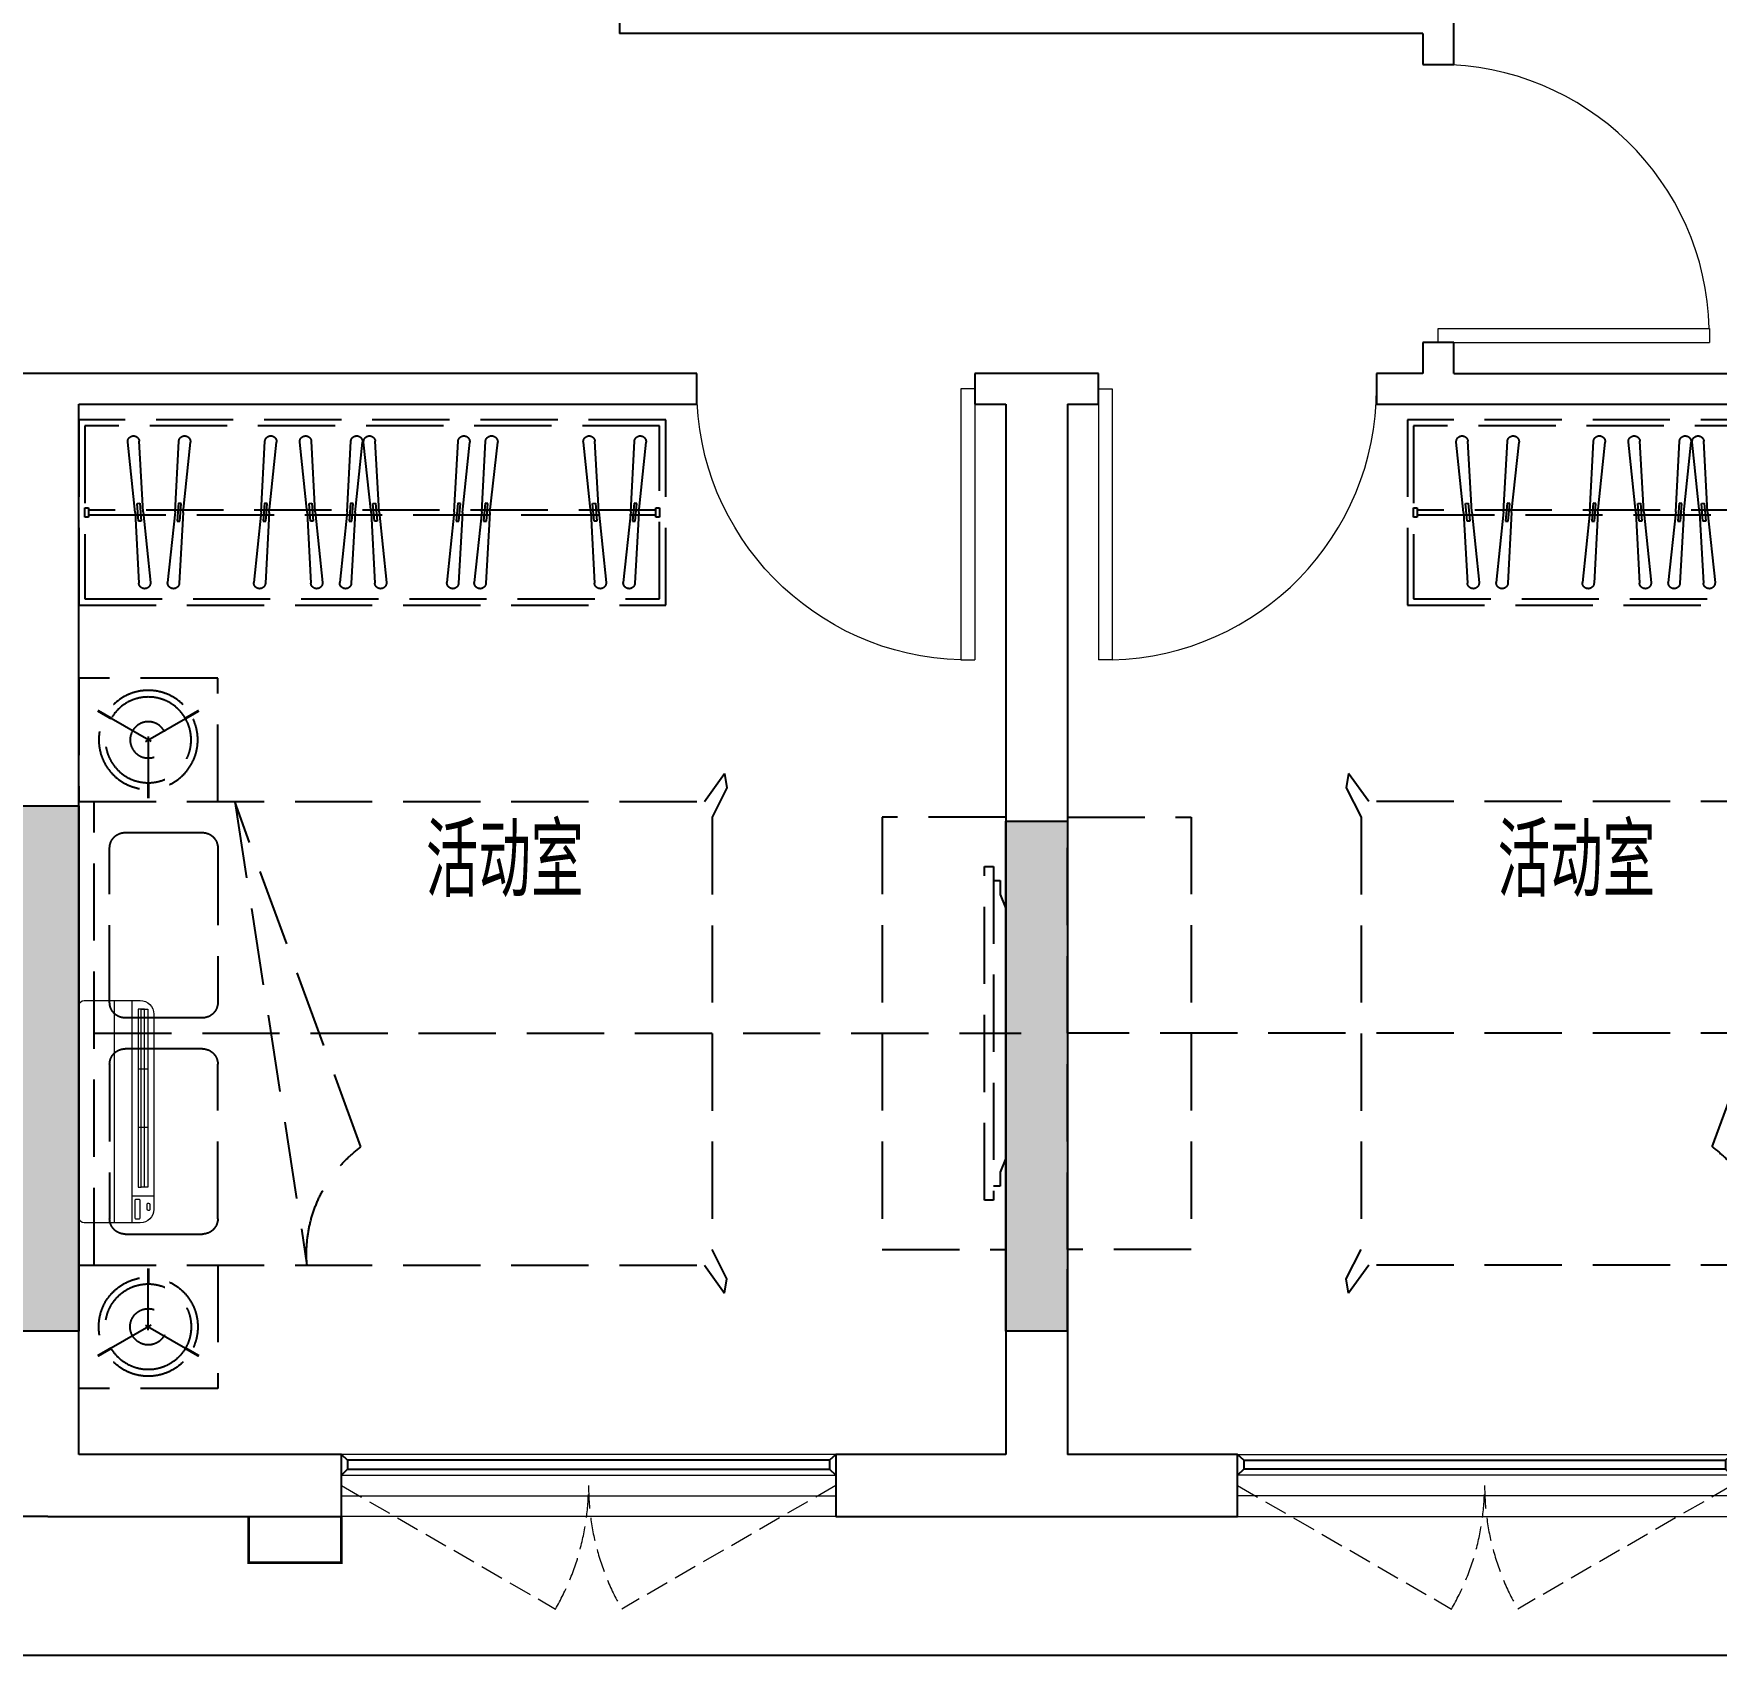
# Model space of a CAD drawing. Extents: x 3753737 to 4713801, y -857380 to 24339.
# Drawn here: x 4671703 to 4677149, y -768810 to -763560 of the extents above; entities that cross this region are included whole.
import ezdxf

# ---------------------------------------------------------------- set-up
doc = ezdxf.new("R2010")
doc.units = 0
doc.header["$LTSCALE"] = 1000
doc.header["$MEASUREMENT"] = 0
doc.linetypes.add('A户型$0$DASH', pattern=[0.35, 0.25, -0.1])
doc.linetypes.add('DASH', pattern=[0.35, 0.25, -0.1])
doc.layers.get('0').update_dxf_attribs({"linetype": 'CONTINUOUS'})
for name, color, linetype in [('!!电气', 1, 'CONTINUOUS'), ('3-栏杆1', 252, 'CONTINUOUS'), ('5fur', 175, 'CONTINUOUS'), ('COLU', 7, 'CONTINUOUS'), ('S-砼墙填充', 251, 'CONTINUOUS'), ('WALL', 252, 'CONTINUOUS'), ('看线', 185, 'CONTINUOUS')]:
    doc.layers.add(name, color=color, linetype=linetype)
for name, color, linetype, lineweight in [('PUB_TEXT', 7, 'CONTINUOUS', 20), ('WINDOW', 146, 'CONTINUOUS', 20), ('平面-空调预留孔', 252, 'CONTINUOUS', 15)]:
    doc.layers.add(name, color=color, linetype=linetype, lineweight=lineweight)
doc.styles.get("Standard").update_dxf_attribs({"font": 'gbenor.shx', "bigfont": 'gbcbig.shx'})

# ---------------------------------------------------------------- blocks, each defined once
blk = doc.blocks.new('dfgdfgsf')
at = {"layer": '5fur', "color": 252, "linetype": 'A户型$0$DASH'}
for p, q in [((2086119.697916623, -1254060.649655245), (2086131.949023878, -1253831.703517444)), ((2086145.714673423, -1254062.702910487), (2086169.528631171, -1253834.669318532)), ((2086197.150844968, -1254062.702910487), (2086173.33688722, -1253834.669318532)), ((2086223.167601769, -1254060.649655245), (2086210.916494513, -1253831.703517444)), ((2086326.528698835, -1254060.649655245), (2086338.779806091, -1253831.703517444)), ((2086352.545455636, -1254062.702910487), (2086376.359413384, -1253834.669318532)), ((2086475.237758769, -1254062.595872173), (2086451.423801021, -1253834.562280218)), ((2086501.254205884, -1254060.649655245), (2086489.003098628, -1253831.703517444)), ((2086754.022620542, -1254062.702910487), (2086730.208662794, -1253834.669318532)), ((2086780.039377343, -1254060.649655245), (2086767.788270087, -1253831.703517444)), ((2086883.40047441, -1254060.649655245), (2086895.651581665, -1253831.703517444)), ((2086909.41723121, -1254062.702910487), (2086933.231188958, -1253834.669318532)), ((2089579.320053869, -1254062.702910487), (2089555.506096121, -1253834.669318532)), ((2089605.33681067, -1254060.649655245), (2089593.085703414, -1253831.703517444)), ((2089708.697907737, -1254060.649655245), (2089720.949014992, -1253831.703517444)), ((2089734.714664537, -1254062.702910487), (2089758.528622285, -1253834.669318532)), ((2090061.529171934, -1254062.596194317), (2090035.720924661, -1253834.669318532)), ((2090087.55163921, -1254060.649655245), (2090075.300531955, -1253831.703517444)), ((2090150.034882049, -1254062.702910487), (2090126.220924301, -1253834.669318532)), ((2090176.05163885, -1254060.649655245), (2090163.800531594, -1253831.703517444)), ((2090419.697910768, -1254060.649655245), (2090431.949018023, -1253831.703517444)), ((2090445.714667568, -1254062.702910487), (2090469.528625316, -1253834.669318532)), ((2090497.150839113, -1254062.702910487), (2090473.336881365, -1253834.669318532)), ((2090523.167595914, -1254060.649655245), (2090510.916488658, -1253831.703517444)), ((2090626.52869298, -1254060.649655245), (2090638.779800236, -1253831.703517444)), ((2090652.545449781, -1254062.702910487), (2090676.359407529, -1253834.669318532)), ((2090775.237752914, -1254062.595872173), (2090751.423795166, -1253834.562280218)), ((2090801.254200029, -1254060.649655245), (2090789.003092773, -1253831.703517444)), ((2091054.022614687, -1254062.702910487), (2091030.208656939, -1253834.669318532)), ((2091080.039371488, -1254060.649655245), (2091067.788264232, -1253831.703517444)), ((2091183.400468555, -1254060.649655245), (2091195.65157581, -1253831.703517444)), ((2091209.417225355, -1254062.702910487), (2091233.231183103, -1253834.669318532)), ((2087059.574593433, -1254069.689162439), (2085223.574590463, -1254069.689162439)), ((2086119.697916623, -1254060.649655245), (2086095.883958875, -1254288.6832472)), ((2086145.714673423, -1254062.702910487), (2086133.463566168, -1254291.649048288)), ((2086197.150844968, -1254062.702910487), (2086209.401952224, -1254291.649048288)), ((2086223.167601769, -1254060.649655245), (2086246.981559517, -1254288.6832472)), ((2086326.528698835, -1254060.649655245), (2086302.714741087, -1254288.6832472)), ((2086352.545455636, -1254062.702910487), (2086340.29434838, -1254291.649048288)), ((2086475.237449083, -1254062.702910487), (2086487.488556339, -1254291.649048288)), ((2086501.254205884, -1254060.649655245), (2086525.068163632, -1254288.6832472)), ((2086754.022620542, -1254062.702910487), (2086766.273727798, -1254291.649048288)), ((2086780.039377343, -1254060.649655245), (2086803.853335091, -1254288.6832472)), ((2086883.40047441, -1254060.649655245), (2086859.586516662, -1254288.6832472)), ((2086909.41723121, -1254062.702910487), (2086897.166123955, -1254291.649048288)), ((2087071.574593433, -1254047.189162439), (2087059.574593433, -1254047.189162439)), ((2087059.574593433, -1254047.189162439), (2087059.574593433, -1254077.189162439)), ((2087059.574593433, -1254077.189162439), (2087071.574593433, -1254077.189162439)), ((2087071.574593433, -1254077.189162439), (2087071.574593433, -1254047.189162439)), ((2089523.574584608, -1254047.189162439), (2089511.574584608, -1254047.189162439)), ((2089511.574584608, -1254047.189162439), (2089511.574584608, -1254077.189162439)), ((2089511.574584608, -1254077.189162439), (2089523.574584608, -1254077.189162439)), ((2089523.574584608, -1254077.189162439), (2089523.574584608, -1254047.189162439)), ((2091359.574587578, -1254069.689162439), (2089523.574584608, -1254069.689162439)), ((2089579.320053869, -1254062.702910487), (2089591.571161125, -1254291.649048288)), ((2089605.336321197, -1254060.640508084), (2089629.144756408, -1254288.683721677)), ((2089708.697907737, -1254060.649655245), (2089684.883949989, -1254288.6832472)), ((2089734.714664537, -1254062.702910487), (2089722.463557282, -1254291.649048288)), ((2090061.534882409, -1254062.702910487), (2090073.785989665, -1254291.649048288)), ((2090087.55163921, -1254060.649655245), (2090111.365596958, -1254288.6832472)), ((2090150.034882049, -1254062.702910487), (2090162.285989305, -1254291.649048288)), ((2090176.05163885, -1254060.649655245), (2090199.865596598, -1254288.6832472)), ((2090419.697910768, -1254060.649655245), (2090395.88395302, -1254288.6832472)), ((2090445.714667568, -1254062.702910487), (2090433.463560313, -1254291.649048288)), ((2090497.150839113, -1254062.702910487), (2090509.401946369, -1254291.649048288)), ((2090523.167595914, -1254060.649655245), (2090546.981553662, -1254288.6832472)), ((2090626.52869298, -1254060.649655245), (2090602.714735232, -1254288.6832472)), ((2090652.545449781, -1254062.702910487), (2090640.294342525, -1254291.649048288)), ((2090775.237443228, -1254062.702910487), (2090787.488550484, -1254291.649048288)), ((2090801.254200029, -1254060.649655245), (2090825.068157777, -1254288.6832472)), ((2091054.022614687, -1254062.702910487), (2091066.273721943, -1254291.649048288)), ((2091080.039371488, -1254060.649655245), (2091103.853329236, -1254288.6832472)), ((2091183.400468555, -1254060.649655245), (2091159.586510807, -1254288.6832472)), ((2091209.417225355, -1254062.702910487), (2091197.1661181, -1254291.649048288)), ((2091371.574587578, -1254047.189162439), (2091359.574587578, -1254047.189162439)), ((2091359.574587578, -1254047.189162439), (2091359.574587578, -1254077.189162439)), ((2091359.574587578, -1254077.189162439), (2091371.574587578, -1254077.189162439)), ((2091371.574587578, -1254077.189162439), (2091371.574587578, -1254047.189162439)), ((2090941.574587254, -1254998.492976898), (2090941.574587254, -1254598.492976898)), ((2090941.574587254, -1254598.492976898), (2091391.574587254, -1254598.492976898)), ((2091391.574587254, -1254598.492976898), (2091391.574587254, -1254998.492976898)), ((2091175.822544973, -1254803.832287776), (2091002.879944764, -1254703.983830991)), ((2091157.326629535, -1254803.832287776), (2091330.269229745, -1254703.983830991)), ((2091166.574587254, -1254787.814355141), (2091166.574587254, -1254987.511268711)), ((2087216.39900661, -1254998.492976889), (2087281.905945074, -1254906.833987619)), ((2087216.39900661, -1254998.492976889), (2087281.905945074, -1254906.833987619)), ((2087281.905945074, -1254906.833987619), (2087289.145172316, -1254953.86293333)), ((2087281.905945074, -1254906.833987619), (2087289.145172316, -1254953.86293333)), ((2089301.232741714, -1254906.833987629), (2089293.993514472, -1254953.86293334)), ((2089301.232741714, -1254906.833987629), (2089293.993514472, -1254953.86293334)), ((2089366.739680178, -1254998.492976898), (2089301.232741714, -1254906.833987629)), ((2089366.739680178, -1254998.492976898), (2089301.232741714, -1254906.833987629)), ((2087289.145172316, -1254953.86293333), (2087241.564099533, -1255048.972454315)), ((2087289.145172316, -1254953.86293333), (2087241.564099533, -1255048.972454315)), ((2089293.993514472, -1254953.86293334), (2089341.574587254, -1255048.972454325)), ((2089293.993514472, -1254953.86293334), (2089341.574587254, -1255048.972454325)), ((2085191.564099533, -1254998.492976889), (2087216.39900661, -1254998.492976889)), ((2086104.998289104, -1256116.465254213), (2085696.257620123, -1254998.492976889)), ((2091391.574587254, -1254998.492976898), (2089366.739680178, -1254998.492976898)), ((2090478.140397684, -1256116.465254222), (2090886.881066664, -1254998.492976898)), ((2090886.881066664, -1254998.492976898), (2090652.901174343, -1256498.492976898)), ((2091391.574587254, -1254998.492976898), (2090941.574587254, -1254998.492976898)), ((2091341.574587254, -1256498.492976899), (2091341.574587254, -1254998.492976898)), ((2091391.574587254, -1256498.492976899), (2091391.574587254, -1254998.492976898)), ((2087241.564099533, -1255048.972454315), (2087241.564099533, -1256448.013499462)), ((2087241.564099533, -1255048.972454315), (2087241.564099533, -1256448.013499462)), ((2089341.574587254, -1255048.972454325), (2089341.574587254, -1256448.013499471)), ((2089341.574587254, -1255048.972454325), (2089341.574587254, -1256448.013499471)), ((2085191.564099533, -1255748.49297689), (2088191.564294286, -1255748.49297689)), ((2091341.576148126, -1255748.492976886), (2088341.574587415, -1255748.492976886)), ((2087289.145172316, -1256543.123020447), (2087241.564099533, -1256448.013499462)), ((2087289.145172316, -1256543.123020447), (2087241.564099533, -1256448.013499462)), ((2089293.993514472, -1256543.123020456), (2089341.574587254, -1256448.013499471)), ((2089293.993514472, -1256543.123020456), (2089341.574587254, -1256448.013499471)), ((2085191.564099533, -1256498.492976889), (2087216.39900661, -1256498.492976888)), ((2085191.564099533, -1256498.492976889), (2087216.39900661, -1256498.492976888)), ((2087216.39900661, -1256498.492976888), (2087281.905945074, -1256590.151966158)), ((2087216.39900661, -1256498.492976888), (2087281.905945074, -1256590.151966158)), ((2087281.905945074, -1256590.151966158), (2087289.145172316, -1256543.123020447)), ((2087281.905945074, -1256590.151966158), (2087289.145172316, -1256543.123020447)), ((2089301.232741714, -1256590.151966167), (2089293.993514472, -1256543.123020456)), ((2089301.232741714, -1256590.151966167), (2089293.993514472, -1256543.123020456)), ((2089366.739680178, -1256498.492976898), (2089301.232741714, -1256590.151966167)), ((2089366.739680178, -1256498.492976898), (2089301.232741714, -1256590.151966167)), ((2091391.574587254, -1256498.492976898), (2089366.739680178, -1256498.492976898)), ((2091391.574587254, -1256498.492976898), (2089366.739680178, -1256498.492976898)), ((2091391.574587281, -1256498.492976898), (2090941.574587281, -1256498.492976898)), ((2090941.574587281, -1256498.492976898), (2090941.574587281, -1256898.492976898)), ((2091166.574587281, -1256709.171598655), (2091166.574587281, -1256509.474685085)), ((2091391.574587281, -1256898.492976898), (2091391.574587281, -1256498.492976898)), ((2091175.822545, -1256693.15366602), (2091002.879944791, -1256793.002122805)), ((2091157.326629562, -1256693.15366602), (2091330.269229772, -1256793.002122805)), ((2090941.574587281, -1256898.492976898), (2091391.574587281, -1256898.492976898))]:
    blk.add_line(p, q, dxfattribs=at)
at = {"layer": '5fur', "color": 252, "linetype": 'A户型$0$DASH', "extrusion": (0.6772810679795163, -0.7357243743118248, 0)}
for p, q in [((2088431.268094579, -1255208.493039111), (2088431.267706287, -1256288.493038897)), ((2088459.850297133, -1255208.493099511), (2088431.268094579, -1255208.493039111)), ((2088459.849908408, -1256288.493099511), (2088459.850297133, -1255208.493099511)), ((2088409.674264355, -1255253.741871238), (2088409.674199425, -1255298.990739802)), ((2088431.26803007, -1255253.741908537), (2088409.674264355, -1255253.741871238)), ((2088409.674199425, -1255298.990739802), (2088391.574587398, -1255344.239583172)), ((2088391.574587398, -1255344.239583172), (2088391.574587433, -1256152.746370591)), ((2088391.574587433, -1256152.746370591), (2088409.67407045, -1256197.995264666)), ((2088409.67407045, -1256197.995264666), (2088409.674005941, -1256243.244133877)), ((2088409.674005941, -1256243.244133877), (2088431.267771656, -1256243.244170811)), ((2088431.267706287, -1256288.493038897), (2088459.849908408, -1256288.493099511))]:
    blk.add_line(p, q, dxfattribs=at)
at = {"layer": '5fur', "color": 252, "linetype": 'A户型$0$DASH'}
for points in [[(2085191.574590463, -1254362.189162448), (2085191.574590463, -1253762.18916243), (2087091.574593433, -1253762.18916243), (2087091.574593433, -1254362.189162448)], [(2089491.574584608, -1254362.189162448), (2089491.574584608, -1253762.18916243), (2091391.574587578, -1253762.18916243), (2091391.574587578, -1254362.189162448)], [(2085211.574590463, -1254342.189162448), (2085211.574590463, -1253782.18916243), (2087071.574593433, -1253782.18916243), (2087071.574593433, -1254342.189162448)], [(2089511.574584608, -1254342.189162448), (2089511.574584608, -1253782.18916243), (2091371.574587578, -1253782.18916243), (2091371.574587578, -1254342.189162448)], [(2086134.794083173, -1254090.612964485), (2086139.359279223, -1254032.767455083), (2086130.687072715, -1254032.083040281), (2086126.121876665, -1254089.928549683)], [(2086208.071435218, -1254090.612964485), (2086203.506239169, -1254032.767455083), (2086212.178445677, -1254032.083040281), (2086216.743641726, -1254089.928549683)], [(2086341.624865385, -1254090.612964485), (2086346.190061435, -1254032.767455083), (2086337.517854927, -1254032.083040281), (2086332.952658878, -1254089.928549683)], [(2086486.158039334, -1254090.612964485), (2086481.592843284, -1254032.767455083), (2086490.265049792, -1254032.083040281), (2086494.830245841, -1254089.928549683)], [(2086764.943210792, -1254090.612964485), (2086760.378014744, -1254032.767455083), (2086769.050221252, -1254032.083040281), (2086773.6154173, -1254089.928549683)], [(2086898.49664096, -1254090.612964485), (2086903.061837009, -1254032.767455083), (2086894.389630501, -1254032.083040281), (2086889.824434452, -1254089.928549683)], [(2089590.240644119, -1254090.612964485), (2089585.67544807, -1254032.767455083), (2089594.347654578, -1254032.083040281), (2089598.912850627, -1254089.928549683)], [(2089723.794074287, -1254090.612964485), (2089728.359270336, -1254032.767455083), (2089719.687063828, -1254032.083040281), (2089715.121867779, -1254089.928549683)], [(2090072.45547266, -1254090.612964485), (2090067.890276611, -1254032.767455083), (2090076.562483119, -1254032.083040281), (2090081.127679167, -1254089.928549683)], [(2090160.9554723, -1254090.612964485), (2090156.39027625, -1254032.767455083), (2090165.062482758, -1254032.083040281), (2090169.627678807, -1254089.928549683)], [(2090434.794077318, -1254090.612964485), (2090439.359273368, -1254032.767455083), (2090430.68706686, -1254032.083040281), (2090426.12187081, -1254089.928549683)], [(2090508.071429363, -1254090.612964485), (2090503.506233314, -1254032.767455083), (2090512.178439822, -1254032.083040281), (2090516.743635871, -1254089.928549683)], [(2090641.62485953, -1254090.612964485), (2090646.19005558, -1254032.767455083), (2090637.517849072, -1254032.083040281), (2090632.952653023, -1254089.928549683)], [(2090786.158033479, -1254090.612964485), (2090781.592837429, -1254032.767455083), (2090790.265043937, -1254032.083040281), (2090794.830239986, -1254089.928549683)], [(2091064.943204937, -1254090.612964485), (2091060.378008889, -1254032.767455083), (2091069.050215397, -1254032.083040281), (2091073.615411445, -1254089.928549683)], [(2091198.496635105, -1254090.612964485), (2091203.061831154, -1254032.767455083), (2091194.389624646, -1254032.083040281), (2091189.824428597, -1254089.928549683)], [(2088191.564096285, -1255048.492976886), (2087791.564096285, -1255048.492976886), (2087791.564096285, -1256448.492976886), (2088191.564096285, -1256448.492976886)], [(2088391.574587415, -1255048.492976886), (2088791.574587415, -1255048.492976886), (2088791.574587415, -1256448.492976886), (2088391.574587415, -1256448.492976886)]]:
    blk.add_lwpolyline(points, close=True, dxfattribs=at)
for points in [[(2085223.574590463, -1254054.689162455), (2087059.574593433, -1254054.689162455)], [(2089523.574584608, -1254054.689162455), (2091359.574587578, -1254054.689162455)]]:
    blk.add_lwpolyline(points, dxfattribs=at)
for points, const_width in [([(2091046.351137544, -1254729.081935845), (2091002.879944763, -1254703.983830991)], 8.888888888888888), ([(2091286.798036963, -1254729.081935845), (2091330.269229744, -1254703.983830991)], 8.88888888888889), ([(2091166.574587254, -1254937.315059004), (2091166.574587254, -1254987.511268711)], 8.88888888888889), ([(2091166.574587281, -1256559.670894793), (2091166.574587281, -1256509.474685085)], 8.88888888888889), ([(2091046.351137571, -1256767.904017951), (2091002.87994479, -1256793.002122805)], 8.888888888888888), ([(2091286.79803699, -1256767.904017951), (2091330.269229771, -1256793.002122805)], 8.88888888888889)]:
    blk.add_lwpolyline(points, dxfattribs=dict(at, const_width=const_width))
for points in [[(2091241.574587254, -1255098.492976899), (2090991.574587254, -1255098.492976899, 0.4142135623731003), (2090941.574587254, -1255148.492976899), (2090941.574587254, -1255648.492976899, 0.4142135623730904), (2090991.574587254, -1255698.492976899), (2091241.574587254, -1255698.492976899, 0.4142135623730999), (2091291.574587254, -1255648.492976899), (2091291.574587254, -1255148.492976899, 0.4142135623730897)], [(2091241.574587254, -1256398.492976898), (2090991.574587254, -1256398.492976898, -0.4142135623731003), (2090941.574587254, -1256348.492976898), (2090941.574587254, -1255848.492976899, -0.4142135623730904), (2090991.574587254, -1255798.492976899), (2091241.574587254, -1255798.492976899, -0.4142135623730999), (2091291.574587254, -1255848.492976899), (2091291.574587254, -1256348.492976898, -0.4142135623730897)]]:
    blk.add_lwpolyline(points, format="xyb", close=True, dxfattribs=at)
for centre, radius, start, end in [((2086150.738827524, -1253833.186417988), 18.84219772992773, 355.4875419406524, 175.4875419406532), ((2086192.126690867, -1253833.186417988), 18.84219772992773, 4.512458059346774, 184.5124580593468), ((2086357.569609738, -1253833.186417988), 18.84219772992773, 355.4875419406524, 175.4875419406532), ((2086470.213604667, -1253833.079379674), 18.84219772992773, 4.512458059346774, 184.5124580593468), ((2086748.998466441, -1253833.186417988), 18.84219772992773, 4.512458059346774, 184.5124580593468), ((2086914.441385311, -1253833.186417988), 18.84219772992773, 355.4875419406524, 175.4875419406532), ((2089574.295899767, -1253833.186417988), 18.84219772992773, 4.512458059346007, 184.512458059346), ((2089739.738818638, -1253833.186417988), 18.84219772992773, 355.4875419406532, 175.487541940654), ((2090055.58230029, -1253834.101224039), 19.86347544868245, 6.93304115633882, 181.6375109857776), ((2090145.010727948, -1253833.186417988), 18.84219772992773, 4.512458059346007, 184.512458059346), ((2090450.738821669, -1253833.186417988), 18.84219772992773, 355.4875419406532, 175.487541940654), ((2090492.126685012, -1253833.186417988), 18.84219772992773, 4.512458059346007, 184.512458059346), ((2090657.569603883, -1253833.186417988), 18.84219772992773, 355.4875419406532, 175.487541940654), ((2090770.213598812, -1253833.079379674), 18.84219772992773, 4.512458059346007, 184.512458059346), ((2091048.998460586, -1253833.186417988), 18.84219772992773, 4.512458059346007, 184.512458059346), ((2091214.441379456, -1253833.186417988), 18.84219772992773, 355.4875419406532, 175.487541940654), ((2086114.673762521, -1254290.166147745), 18.84219772992773, 175.4875419406532, 355.4875419406524), ((2086228.19175587, -1254290.166147745), 18.84219772992773, 184.5124580593468, 4.512458059346774), ((2086321.504544734, -1254290.166147745), 18.84219772992773, 175.4875419406532, 355.4875419406524), ((2086506.278359985, -1254290.166147745), 18.84219772992773, 184.5124580593468, 4.512458059346774), ((2086785.063531445, -1254290.166147745), 18.84219772992773, 184.5124580593468, 4.512458059346774), ((2086878.376320308, -1254290.166147745), 18.84219772992773, 175.4875419406532, 355.4875419406524), ((2089610.360964771, -1254290.166147745), 18.84219772992773, 184.512458059346, 4.512458059346007), ((2089703.673753635, -1254290.166147745), 18.84219772992773, 175.487541940654, 355.4875419406532), ((2090092.575793312, -1254290.166147745), 18.84219772992773, 184.512458059346, 4.512458059346007), ((2090181.075792952, -1254290.166147745), 18.84219772992773, 184.512458059346, 4.512458059346007), ((2090414.673756666, -1254290.166147745), 18.84219772992773, 175.487541940654, 355.4875419406532), ((2090528.191750015, -1254290.166147745), 18.84219772992773, 184.512458059346, 4.512458059346007), ((2090621.504538879, -1254290.166147745), 18.84219772992773, 175.487541940654, 355.4875419406532), ((2090806.27835413, -1254290.166147745), 18.84219772992773, 184.512458059346, 4.512458059346007), ((2091085.06352559, -1254290.166147745), 18.84219772992773, 184.512458059346, 4.512458059346007), ((2091178.376314453, -1254290.166147745), 18.84219772992773, 175.487541940654, 355.4875419406532), ((2086356.608613892, -1256462.552364921), 427.8832127323753, 126.0176927710526, 184.8183113888535), ((2090226.530072896, -1256462.55236493), 427.8832127323752, 355.1816886111465, 53.98230722894739)]:
    blk.add_arc(centre, radius, start, end, dxfattribs=at)
for major_axis, ratio, start_param, end_param in [((-113.2638872716998, 113.2638872716998), 0.9999999999997511, 4.712388980384682, 10.99557428756427), ((-98.16203563551878, 98.16203563551878), 0.999999999998388, 4.712388980384681, 10.99557428756427), ((-41.53009199966709, 41.53009199966709), 0.9999999999975253, 4.71238898038469, 10.99557428756428)]:
    blk.add_ellipse((2091166.574587254, -1254798.492976898), major_axis=major_axis, ratio=ratio, start_param=start_param, end_param=end_param, dxfattribs=at)
at = {"layer": '5fur', "color": 252, "linetype": 'A户型$0$DASH', "extrusion": (0, 0, -0.9999999999999998)}
blk.add_ellipse((2091166.574587281, -1256698.492976898), major_axis=(-113.2638872716998, -113.2638872716998), ratio=0.9999999999997511, start_param=4.712388980384682, end_param=10.99557428756427, dxfattribs=at)
at = {"layer": '5fur', "color": 252, "linetype": 'A户型$0$DASH', "extrusion": (0, 0, -1)}
for major_axis, ratio, start_param, end_param in [((-98.16203563551879, -98.16203563551876), 0.999999999998388, 4.712388980384681, 10.99557428756427), ((-41.53009199966709, -41.53009199966709), 0.9999999999975253, 4.71238898038469, 10.99557428756428)]:
    blk.add_ellipse((2091166.574587281, -1256698.492976898), major_axis=major_axis, ratio=ratio, start_param=start_param, end_param=end_param, dxfattribs=at)
blk = doc.blocks.new('ASDFSD')
at = {"layer": '3-栏杆1', "color": 5}
for p, q in [((681762.5879415963, 334937.5442401596), (681742.3193111992, 334955.3318184742)), ((681742.3193111992, 334955.3318184742), (681762.5879414161, 334937.5442403179)), ((681762.5879414161, 334937.5442403179), (681762.5879414133, 334908.2619604596)), ((683322.0506670028, 334937.4781505512), (681762.5879414163, 334937.5226424761)), ((683322.0506668226, 334937.5442278689), (683342.3192972196, 334955.3318061834)), ((683342.3192972196, 334955.3318061834), (683322.0506670028, 334937.5442280272)), ((683322.0506670028, 334937.5442280272), (683322.0506670056, 334908.2619481689)), ((681742.3193347491, 334888.4150854239), (681762.5879414133, 334908.2619604596)), ((681762.5879414135, 334908.2403724216), (683322.0506670056, 334908.1959003614)), ((683322.0506670056, 334908.2619481689), (683342.3192736697, 334888.4150731332)), ((683342.3192736697, 334888.4150731332), (683322.0506670056, 334908.2619481689))]:
    blk.add_line(p, q, dxfattribs=at)
blk = doc.blocks.new('A$C001338C2')
at = {"color": 8}
for p, q in [((844.9999883423079, 303.6000072514144), (54.99998834231155, 303.6000543390692)), ((109.0525457565491, 214.7673082745569), (109.0525510513944, 303.6000511174025)), ((-1.49359439092e-05, 248.6000576173246), (-2.84423585981e-05, 22.0000576172315)), ((899.9999715576414, 22.00000397306576), (899.9999850640525, 248.6000039731589)), ((21.99997024633922, 5.63059293199e-05), (877.9999702463392, 5.2843679441e-06))]:
    blk.add_line(p, q, dxfattribs=at)
at = {"color": 8, "lineweight": 5}
for p, q in [((864.5756734352908, 278.6904651548975), (144.4768629888749, 278.6905080761171)), ((144.4768629888749, 278.6905080761171), (144.4768622188567, 265.7722729386405)), ((387.0097734353949, 278.6904936200444), (144.4768629888749, 278.6905080761171)), ((144.4768629888749, 278.6905080761171), (144.4768614488676, 252.8539829386973)), ((387.0097711254275, 239.935678482565), (387.0097734353949, 278.6904936200444)), ((864.5756734352908, 278.6904651548975), (622.0427234354138, 278.6904796109884)), ((622.0427234354138, 278.6904796109884), (622.04272112545, 239.935664473509)), ((864.5756718953162, 252.8539400174777), (864.5756734352908, 278.6904651548975)), ((899.9999830474662, 214.7672611304297), (-1.69525337697e-05, 214.7673147745954)), ((144.4768622188567, 265.7722729386405), (864.5756726653053, 265.772230017421)), ((144.4768606789075, 239.9356929386377), (144.4768614488676, 252.8539829386973)), ((144.4768614488676, 252.8539829386973), (864.5756718953162, 252.8539400174777)), ((864.5756711253525, 239.9356500174181), (144.4768606789075, 239.9356929386377)), ((622.04272112545, 239.935664473509), (387.0097711254275, 239.935678482565)), ((864.5756726653053, 265.772230017421), (864.5756711253525, 239.9356500174181)), ((899.9999787804518, 143.1781611304468), (-2.12195482163e-05, 143.1782147746126))]:
    blk.add_line(p, q, dxfattribs=at)
at = {"color": 8}
for points in [[(73.08482630450817, 275.0144977724194), (56.77886350143308, 275.0144987443309, -0.414213562373095), (51.27886382925863, 280.5144990721565), (51.27886400034913, 283.3844664433818, -0.414213562373095), (56.77886432817468, 288.8844661155563), (73.08482713124977, 288.8844651436448, -0.4142135623732024), (78.58482680342422, 283.3844648158192), (78.58482663233372, 280.5144974445939, -0.414213562373095)], [(89.24090579471158, 226.3562818807586), (22.19125331861505, 226.3562858772129, -0.414213562372504), (16.6912536464406, 231.8562862050385), (16.69125431894281, 243.1390318179401, -0.414213562373095), (22.19125464676836, 248.6390314901146), (89.24090712286488, 248.6390274936603, -0.414213562373095), (94.74090679503934, 243.1390271658347), (94.74090612253713, 231.8562815529331, -0.414213562373095)]]:
    blk.add_lwpolyline(points, format="xyb", close=True, dxfattribs=at)
for centre, radius, start, end in [((54.99998506405609, 248.6000543390692), 55.0000000000001, 89.99999658490542, 179.9999965849054), ((844.9999850640525, 248.6000072514144), 55.0000000000001, 359.9999965849054, 89.99999658490542), ((21.9999715576414, 22.00005630592932), 22.00000000000004, 179.9999965849054, 269.9999965849054), ((877.9999715576414, 22.00000528436794), 22.00000000000004, 269.9999965849054, 359.9999965849054)]:
    blk.add_arc(centre, radius, start, end, dxfattribs=at)
blk = doc.blocks.new('GDGDGRD')
at = {"layer": 'S-砼墙填充'}
h = blk.add_hatch(color=252, dxfattribs=at)
h.dxf.hatch_style = 1
h.paths.add_polyline_path([(436416.5442748284, 288315.3630931432), (436416.5442743464, 288565.3638601754), (436416.5442743464, 288765.3638601754), (436416.5442741448, 288515.3630931432), (436416.5442745481, 288815.3646272075), (436216.5442748922, 288815.3646272075), (436216.544275146, 287115.363093024), (436416.5442748205, 287115.363093024)])
h = blk.add_hatch(color=252, dxfattribs=at)
h.dxf.hatch_style = 1
h.paths.add_polyline_path([(433016.5684015006, 287315.3648366724), (433016.5684015006, 287115.3648366724), (433216.5684056897, 287115.3630851979), (433216.5684056198, 288765.3626271576), (433016.5684057334, 288765.362627037), (433016.5684055993, 288765.3626271576), (433016.5684057092, 287115.3630856661)])
at = {"layer": 'COLU', "color": 252}
for points in [[(436416.5442748284, 288315.3630931432), (436416.5442743464, 288565.3638601754), (436416.5442743464, 288765.3638601754), (436416.5442741448, 288515.3630931432), (436416.5442745481, 288815.3646272075), (436216.5442748922, 288815.3646272075), (436216.544275146, 287115.363093024), (436416.5442748205, 287115.363093024), (436416.5442748284, 288315.3630931432)], [(433016.5684015006, 287315.3648366724), (433016.5684015006, 287115.3648366724), (433216.5684056897, 287115.3630851979), (433216.5684056198, 288765.3626271576), (433016.5684057334, 288765.362627037), (433016.5684057334, 288765.362627037), (433016.5684055993, 288765.3626271576), (433016.5684057092, 287115.3630856661)]]:
    blk.add_lwpolyline(points, close=True, dxfattribs=at)
blk = doc.blocks.new('$WINLIB2D$00000001')
at = {"color": 0}
for points in [[(-0.4999999999999964, 0.5000000000000142), (-0.4999999999999964, -0.4999999999999858)], [(-0.4999999999999964, 0.5000000000000142), (0.5000000000000036, 0.5000000000000142)], [(0.5000000000000036, -0.4999999999999858), (0.5000000000000036, 0.5000000000000142)], [(0.5000000000000036, 0.1666666666666714), (-0.4999999999999964, 0.1666666666666714)], [(0.5000000000000036, -0.1666666666666572), (-0.4999999999999964, -0.1666666666666572)], [(-0.4999999999999964, -0.4999999999999858), (0.5000000000000036, -0.4999999999999858)]]:
    blk.add_lwpolyline(points, dxfattribs=at)
blk = doc.blocks.new('$DorLib2D$00000001')
for p, q in [((0.45, 0.9750000000000001), (0.5000000000000002, 0.9750000000000001)), ((0.45, 0), (0.45, 0.9750000000000001)), ((0.5, 0), (0.5, 0.9750000000000001)), ((0.5, 0), (0.45, 0))]:
    blk.add_line(p, q)
at = {"lineweight": 13}
blk.add_arc((0.475, 0), 0.975, 91.4692835813538, 180, dxfattribs=at)
blk = doc.blocks.new('A$C100F5A36')
at = {"color": 252, "const_width": 8}
blk.add_lwpolyline([(46752.46588515956, -18982.40043916367), (46752.46588515956, -19132.40043916367), (47052.46588515956, -19132.40043916367), (47052.46588516328, -18982.39992546034)], dxfattribs=at)
at = {"layer": 'WALL', "color": 252}
for p, q in [((47952.46588817751, -12682.39992489541), (47952.4658881775, -14182.39991774367)), ((50652.48835246252, -14282.39990995174), (50652.48835243797, -14082.39991877446)), ((50552.48835245018, -14182.39991773737), (47952.4658881775, -14182.39991774367)), ((50552.48835245018, -14182.39991773737), (50552.4883524624, -14282.399909964)), ((50552.4883524624, -14282.399909964), (50652.48835246252, -14282.39990995174)), ((50652.48835257273, -15182.39990995174), (50552.48835257266, -15182.399909964)), ((50552.48835257266, -15182.399909964), (50552.48835258493, -15282.39990990364)), ((50652.48835258492, -15282.39990990166), (50652.48835257273, -15182.39990995174)), ((48202.47729312948, -15282.39990994896), (46002.4658808803, -15282.39990999139)), ((48202.47729313141, -15382.39990994896), (48202.47729312948, -15282.39990994896)), ((49302.46588362281, -15282.39990992774), (49102.47729312978, -15282.3999099316)), ((49102.47729312978, -15282.3999099316), (49102.47729313171, -15382.3999099316)), ((49502.45447411678, -15282.39990992392), (49302.46588362281, -15282.39990992774)), ((49502.45447411871, -15382.39990992389), (49502.45447411678, -15282.39990992392)), ((50552.48835258493, -15282.39990990364), (50402.45447411649, -15282.39990990657)), ((50402.45447411649, -15282.39990990657), (50402.45447411841, -15382.39990990659)), ((50652.48835258492, -15282.39990990166), (52602.46589092154, -15282.39990986406)), ((46202.46588065941, -17082.39991769444), (46202.465880868, -15382.39990998751)), ((46202.465880868, -15382.39990998751), (48202.47729313141, -15382.39990994896)), ((49102.47729313171, -15382.3999099316), (49202.46588362475, -15382.39990992966)), ((49202.46588362475, -15382.39990992966), (49202.46588362476, -18782.39992476234)), ((49402.46588362475, -15382.39990992575), (49402.46588362475, -18782.39992476232)), ((49402.46588362475, -15382.39990992575), (49502.45447411871, -15382.39990992389)), ((50402.45447411841, -15382.39990990659), (50552.48835259769, -15382.39990990364)), ((50552.48835259769, -15382.39990990364), (52402.46589093375, -15382.39990986791)), ((46202.46588069376, -18782.39992476234), (46202.46588065941, -17082.39991768015)), ((47052.46587574065, -18782.39992476235), (46202.46588069376, -18782.39992476234)), ((47052.46587574064, -18982.3999247623), (47052.46587574065, -18782.39992476235)), ((49202.46588362476, -18782.39992476234), (48652.4658757405, -18782.39992476235)), ((48652.4658757405, -18782.39992476235), (48652.4658757405, -18982.3999247623)), ((49952.46589150742, -18782.39992476234), (49402.46588362475, -18782.39992476232)), ((49952.46589150742, -18982.39992476232), (49952.46589150742, -18782.39992476234)), ((46102.46588069573, -18982.39992476231), (45452.46588072251, -18982.3999247623)), ((46102.46588069573, -18982.39992476231), (47052.46587574064, -18982.3999247623)), ((48652.4658757405, -18982.3999247623), (49302.46588362474, -18982.39992476231)), ((49302.46588362474, -18982.39992476231), (49952.46589150742, -18982.39992476232))]:
    blk.add_line(p, q, dxfattribs=at)
at = {"layer": 'WINDOW', "color": 252, "linetype": 'DASH', "ltscale": 0.3}
for points in [[(47052.4658757858, -18882.3999247622), (47745.28619881906, -19282.39992476418, 0.1316524975905399), (47852.46587579232, -18882.39992475451)], [(48652.46587579837, -18882.3999247622), (47959.64555276558, -19282.39992476418, -0.1316524975905399), (47852.46587579232, -18882.39992475451)], [(49952.46589145064, -18882.3999247622), (50645.28621448344, -19282.39992476418, 0.1316524975905399), (50752.4658914567, -18882.39992475451)], [(51552.46589146322, -18882.3999247622), (50859.64556843042, -19282.39992476418, -0.1316524975905399), (50752.4658914567, -18882.39992475451)]]:
    blk.add_lwpolyline(points, format="xyb", dxfattribs=at)
at = {"layer": '看线', "color": 252}
blk.add_lwpolyline([(59402.46586443065, -18232.39991673001), (59402.4658604688, -19432.39991605002), (39052.4648802015, -19432.39991605002), (39052.47008036403, -17932.39991721977), (36802.46589077916, -17932.39992461284)], dxfattribs=at)
at = {"color": 252, "xscale": -1}
for name, p in [('GDGDGRD', (482419.0445932513, -305497.7630110036)), ('ASDFSD', (733294.7852026997, -353737.7317438088))]:
    blk.add_blockref(name, p, dxfattribs=at)
at = {"color": 252}
blk.add_blockref('ASDFSD', (-634689.8534354507, -353737.7317438088), dxfattribs=at)
at = {"layer": 'WINDOW', "color": 252, "xscale": -1}
blk.add_blockref('dfgdfgsf', (2137594.040481746, 1238329.789241821), dxfattribs=at)
at = {"layer": 'WINDOW', "color": 252}
for name, p, xscale, yscale, zscale, rotation in [('$DorLib2D$00000001', (50602.4883525176, -14732.39990995778), -900, -900, -900, 90.000000007019), ('$DorLib2D$00000001', (48652.47729313048, -15332.39990994028), 900, -900, 900, 1.104770145738584e-09), ('$DorLib2D$00000001', (49952.45447411761, -15332.39990991521), -900, -900, -900, 1.10454980035833e-09), ('$WINLIB2D$00000001', (47852.46587574063, -18882.39992476231), 1600, 200, 1600, 180), ('$WINLIB2D$00000001', (50752.46589150745, -18882.39992476231), -1600, 200, -1600, 180)]:
    blk.add_blockref(name, p, dxfattribs=dict(at, xscale=xscale, yscale=yscale, zscale=zscale, rotation=rotation))
at = {"layer": '平面-空调预留孔', "color": 252, "xscale": -0.800000000046565, "yscale": 0.800000000046565, "zscale": 0.800000000046565, "rotation": 269.9999997665698}
blk.add_blockref('A$C001338C2', (46202.65722268308, -18032.39988764166), dxfattribs=at)
at = {"layer": 'PUB_TEXT', "color": 252}
for p in [(47325.70511393435, -16977.61706210417), (50794.43941927236, -16977.61706210417)]:
    blk.add_text('活动室', height=236.3120567375886, dxfattribs=at).set_placement(p)

msp = doc.modelspace()

# ---------------------------------------------------------------- block references
at = {"layer": '!!电气'}
msp.add_blockref('A$C100F5A36', (4625646.165886384, -749377.1780669868), dxfattribs=at)

doc.saveas('drawing.dxf')
